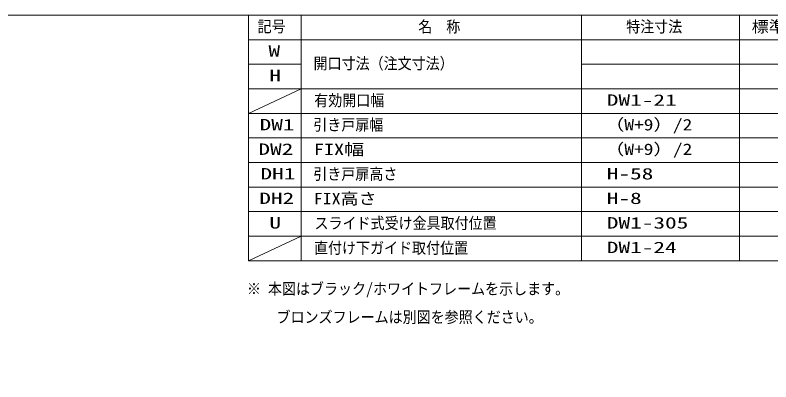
# Model space of a CAD drawing. Units: millimetres, scale not verified. Extents: x -6062 to 6062, y -3045 to 3045.
# Drawn here: x -753 to 1402, y 1725 to 2770 of the extents above; entities that cross this region are included whole.
import ezdxf
from ezdxf.enums import TextEntityAlignment as Align

# ---------------------------------------------------------------- set-up
doc = ezdxf.new("R2010")
doc.units = ezdxf.units.MM
doc.header["$LTSCALE"] = 20
doc.layers.add('0-5_1図面枠', color=7, linetype='Continuous', lineweight=9)
doc.styles.add('ＭＳ ゴシック', font='')
doc.styles.get('ＭＳ ゴシック').set_extended_font_data('MS Gothic')

# ---------------------------------------------------------------- blocks, each defined once
blk = doc.blocks.new('グループ-81')
at = {"layer": '0-5_1図面枠'}
blk.add_lwpolyline([(-80000, 55400), (80000, 55400), (80000, -55400), (-80000, -55400)], close=True, dxfattribs=at)
blk = doc.blocks.new('図面枠')
at = {"layer": '0-5_1図面枠'}
blk.add_blockref('グループ-81', (0, 0), dxfattribs=at)

msp = doc.modelspace()

# ---------------------------------------------------------------- linework, layer by layer
at = {"layer": '0-5_1図面枠'}
for p, q in [((62.5, 2770), (62.5, 2070)), ((862.5, 2770), (862.5, 2070)), ((1312.5, 2770), (1312.5, 2070)), ((2212.5, 2700), (-87.5, 2700)), ((62.5, 2630), (-87.5, 2630)), ((2212.5, 2630), (862.5, 2630)), ((2212.5, 2560), (-87.5, 2560)), ((62.5, 2560), (-87.5, 2490)), ((2212.5, 2490), (-87.5, 2490)), ((2212.5, 2420), (-87.5, 2420)), ((2212.5, 2420), (-87.5, 2420)), ((2212.5, 2350), (-87.5, 2350)), ((2212.5, 2350), (-87.5, 2350)), ((2212.5, 2280), (-87.5, 2280)), ((2212.5, 2280), (-87.5, 2280)), ((2212.5, 2210), (-87.5, 2210)), ((62.5, 2140), (-87.5, 2070)), ((2212.5, 2140), (-87.5, 2140))]:
    msp.add_line(p, q, dxfattribs=at)
msp.add_lwpolyline([(-87.5, 2770), (2212.5, 2770), (2212.5, 2070), (-87.5, 2070)], close=True, dxfattribs=at)

# ---------------------------------------------------------------- block references
at = {"layer": '0-5_1図面枠', "xscale": 0.05, "yscale": 0.05}
msp.add_blockref('図面枠', (-1787.5, 0), dxfattribs=at)

# ---------------------------------------------------------------- texts
at = {"layer": '0-5_1図面枠', "style": 'ＭＳ ゴシック'}
for s, width, p in [('標準寸法（DW803）', 1.1, (1347.3, 2711.35)), ('記号', 0.9, (-61.77, 2711.64)), ('名\u3000称', 0.9, (396.3, 2711.07)), ('特注寸法', 0.9, (989.42, 2711.15)), ('W', 1.5, (-30.75, 2641.83)), ('開口寸法（注文寸法）', 0.9, (97.9, 2606.25)), ('H', 1.5, (-28.25, 2571.83)), ('有効開口幅', 0.9, (99.79, 2500.98)), ('DW1-21', 1.5, (934.22, 2501.74)), ('（W+9）/2', 1.25, (928.67, 2431.64)), ('DW1', 1.5, (-56.02, 2431.74)), ('引き戸扉幅', 0.9, (97.12, 2431.35)), ('DW2', 1.5, (-59.38, 2361.83)), ('FIX幅', 1.3, (98.64, 2361.07)), ('（W+9）/2', 1.25, (928.67, 2361.64)), ('DH1', 1.5, (-53.51, 2291.74)), ('引き戸扉高さ', 0.9, (97.12, 2291.17)), ('H-58', 1.5, (934.05, 2291.83)), ('DH2', 1.5, (-56.88, 2221.83)), ('FIX高さ', 1.15, (98.64, 2220.88)), ('H-8', 1.5, (934.05, 2221.83)), ('U', 1.5, (-28.25, 2151.83)), ('スライド式受け金具取付位置', 0.9, (100.57, 2150.97)), ('DW1-305', 1.5, (934.22, 2151.74)), ('直付け下ガイド取付位置', 0.9, (99.05, 2080.2)), ('DW1-24', 1.5, (934.22, 2081.74)), ('※ 本図はブラック/ホワイトフレームを示します。', 0.9, (-92.1, 1963.88)), ('\u3000  ブロンズフレームは別図を参照ください。', 0.9, (-87.5, 1883.14))]:
    msp.add_text(s, height=32.55, dxfattribs=dict(at, width=width)).set_placement(p, align=Align.BOTTOM_LEFT)

doc.saveas('drawing.dxf')
